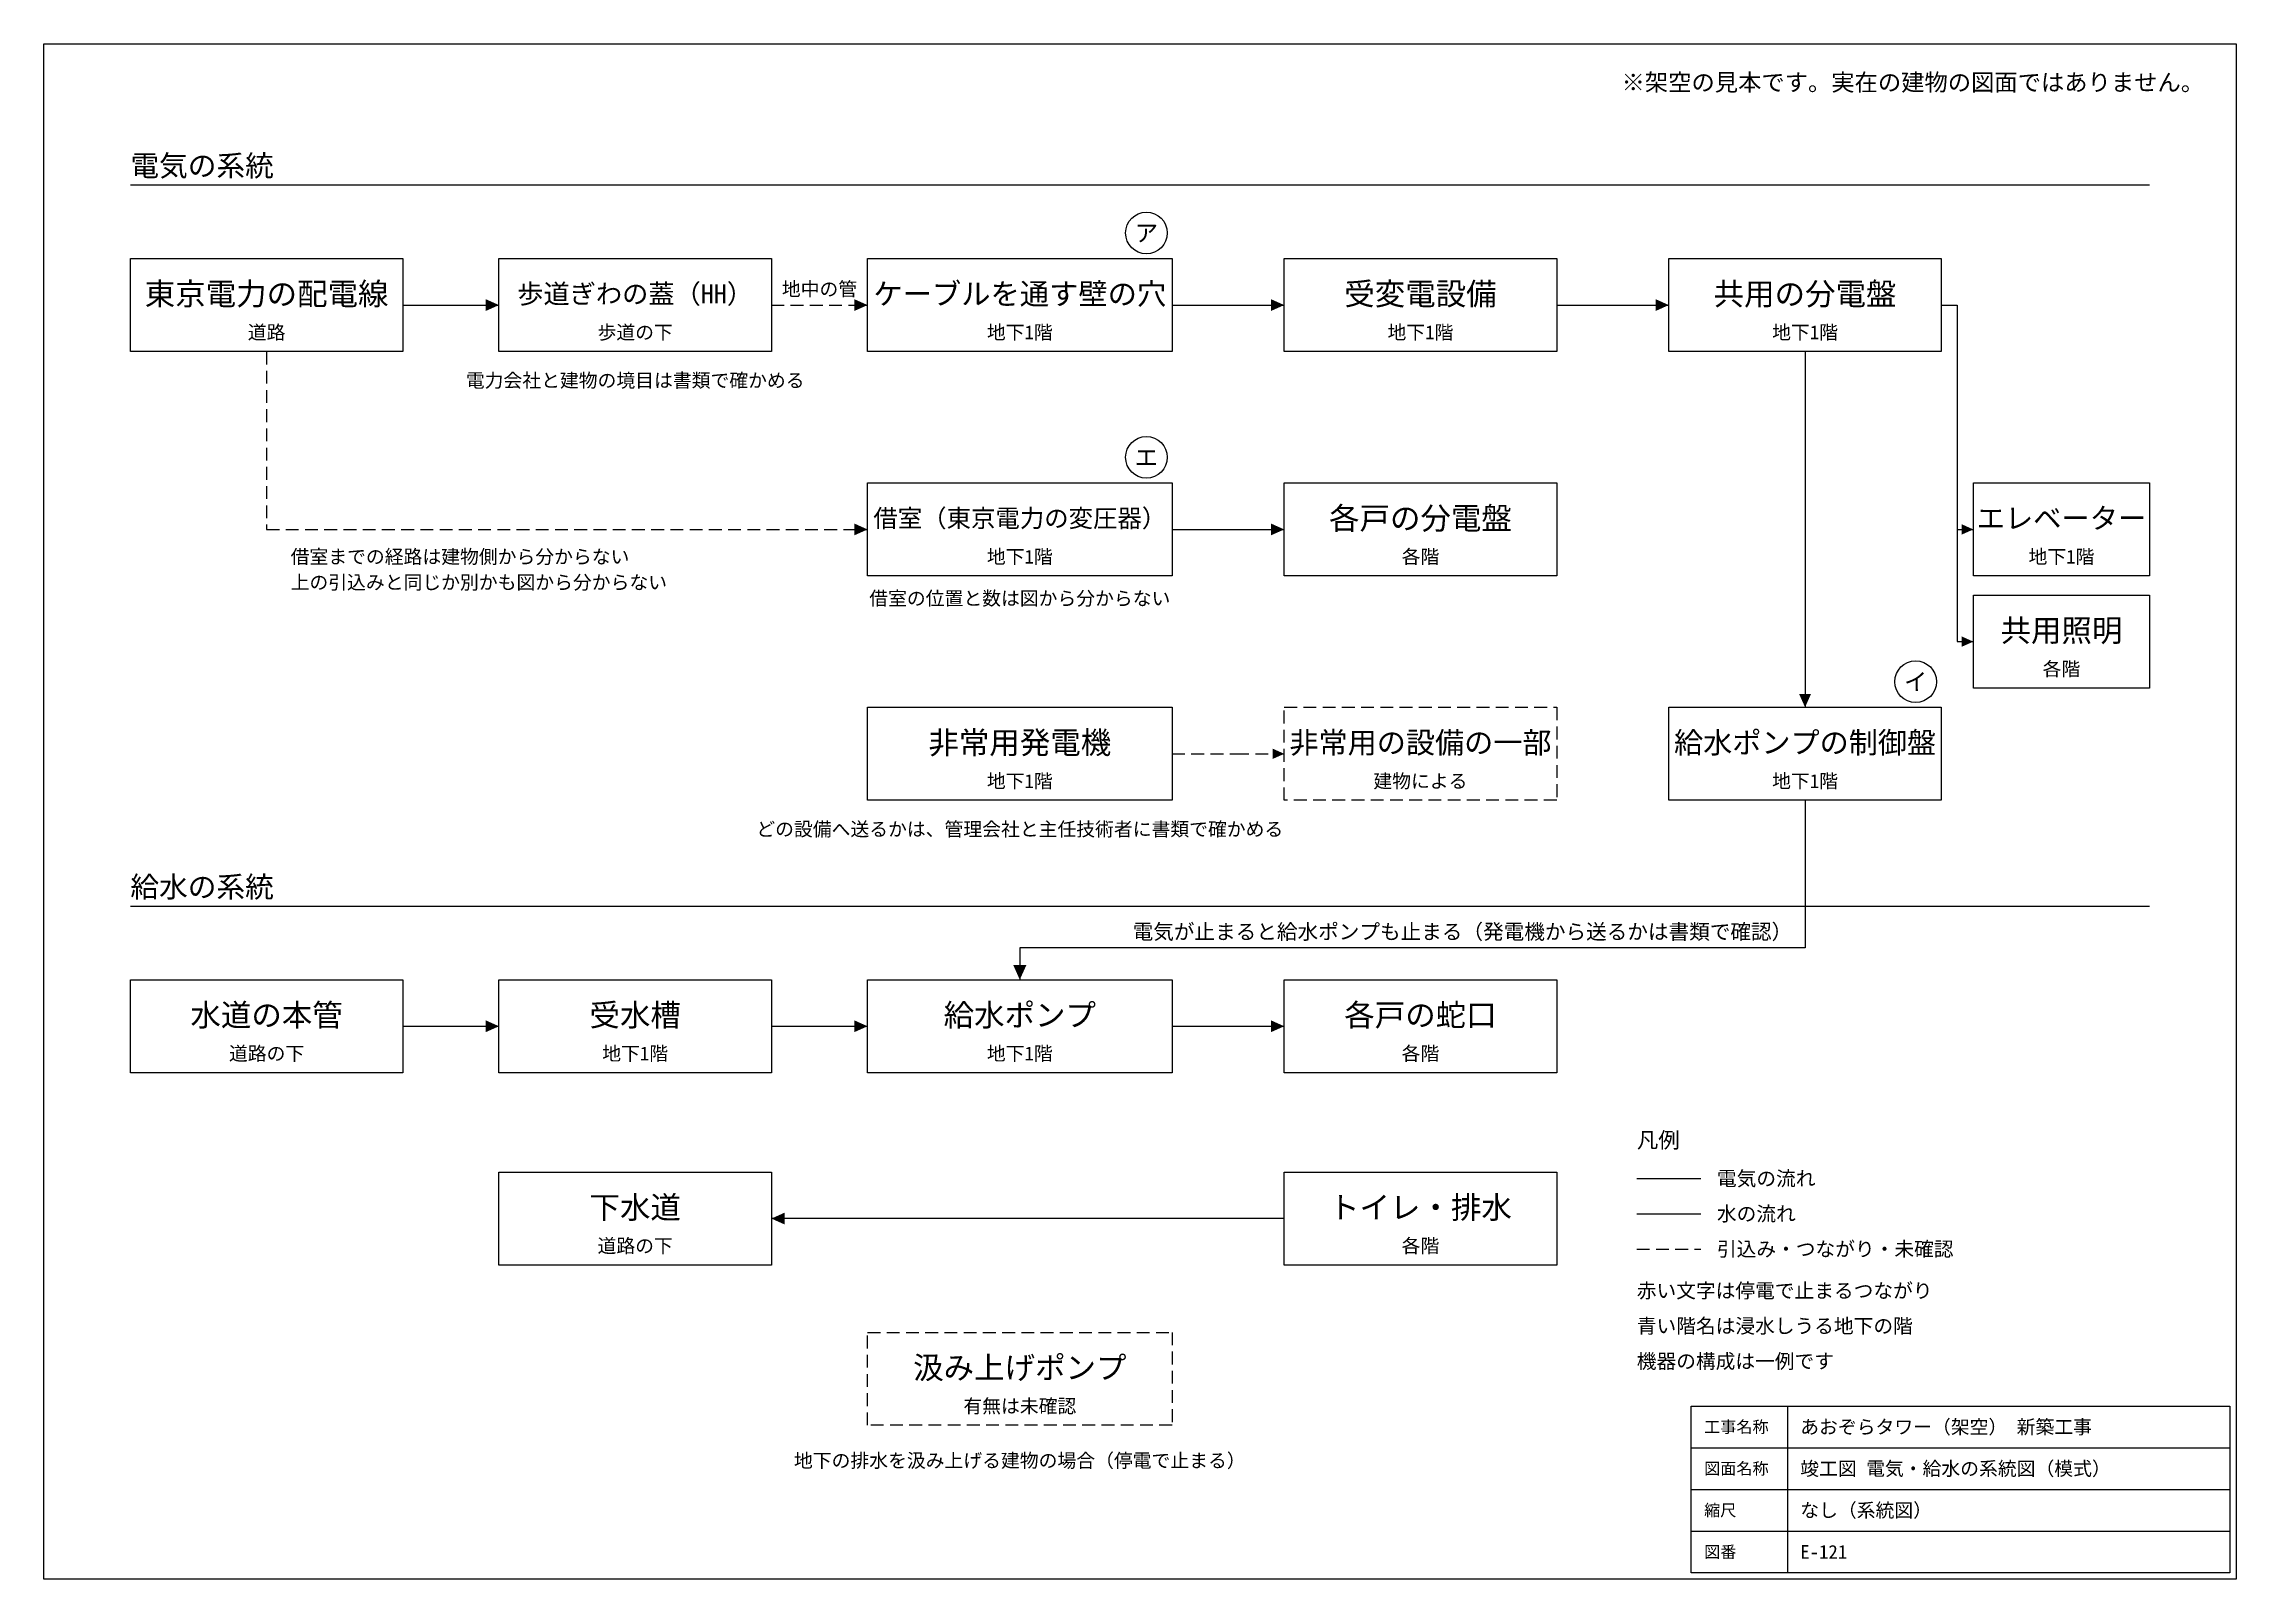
# Model space of a CAD drawing. Header units: millimetres. Extents: x 800 to 69200, y -48700 to -800.
import ezdxf
from ezdxf.enums import TextEntityAlignment as Align

# ---------------------------------------------------------------- set-up
doc = ezdxf.new("R2010")
doc.units = ezdxf.units.MM
doc.linetypes.add('DASHED', pattern=[600, 400, -200])
for name, color, linetype in [('図枠', 7, 'CONTINUOUS'), ('寸法', 5, 'CONTINUOUS'), ('引込', 5, 'DASHED'), ('文字', 7, 'CONTINUOUS'), ('水の入り道', 4, 'CONTINUOUS')]:
    doc.layers.add(name, color=color, linetype=linetype)
doc.styles.add('JP', font='msgothic.ttc')

msp = doc.modelspace()

# ---------------------------------------------------------------- linework, layer by layer
at = {"layer": '図枠'}
for p, q in [((3500, -5200), (66500, -5200)), ((12000, -8950), (15000, -8950)), ((14950, -8950), (15000, -8950)), ((36000, -8950), (39500, -8950)), ((39450, -8950), (39500, -8950)), ((48000, -8950), (51500, -8950)), ((51450, -8950), (51500, -8950)), ((60000, -8950), (60500, -8950)), ((60500, -8950), (60500, -15950)), ((60500, -8950), (60500, -19450)), ((55750, -10400), (55750, -21000)), ((36000, -15950), (39500, -15950)), ((39450, -15950), (39500, -15950)), ((60500, -15950), (61000, -15950)), ((60500, -19450), (61000, -19450)), ((55750, -21000), (55750, -21500)), ((55750, -24400), (55750, -29000)), ((55750, -29000), (31250, -29000)), ((31250, -29000), (31250, -30000)), ((50500, -36200), (52500, -36200)), ((55200, -43300), (55200, -48500)), ((52200, -44600), (69000, -44600)), ((52200, -45900), (69000, -45900)), ((52200, -47200), (69000, -47200))]:
    msp.add_line(p, q, dxfattribs=at)
for points in [[(800, -800), (69200, -800), (69200, -48700), (800, -48700)], [(3500, -7500), (12000, -7500), (12000, -10400), (3500, -10400)], [(15000, -7500), (23500, -7500), (23500, -10400), (15000, -10400)], [(26500, -7500), (36000, -7500), (36000, -10400), (26500, -10400)], [(39500, -7500), (48000, -7500), (48000, -10400), (39500, -10400)], [(51500, -7500), (60000, -7500), (60000, -10400), (51500, -10400)], [(26500, -14500), (36000, -14500), (36000, -17400), (26500, -17400)], [(39500, -14500), (48000, -14500), (48000, -17400), (39500, -17400)], [(61000, -14500), (66500, -14500), (66500, -17400), (61000, -17400)], [(61000, -18000), (66500, -18000), (66500, -20900), (61000, -20900)], [(26500, -21500), (36000, -21500), (36000, -24400), (26500, -24400)], [(51500, -21500), (60000, -21500), (60000, -24400), (51500, -24400)], [(3500, -30000), (12000, -30000), (12000, -32900), (3500, -32900)], [(15000, -30000), (23500, -30000), (23500, -32900), (15000, -32900)], [(26500, -30000), (36000, -30000), (36000, -32900), (26500, -32900)], [(39500, -30000), (48000, -30000), (48000, -32900), (39500, -32900)], [(15000, -36000), (23500, -36000), (23500, -38900), (15000, -38900)], [(39500, -36000), (48000, -36000), (48000, -38900), (39500, -38900)], [(52200, -43300), (69000, -43300), (69000, -48500), (52200, -48500)]]:
    msp.add_lwpolyline(points, close=True, dxfattribs=at)
for centre in [(35200, -6700), (35200, -13700), (59200, -20700)]:
    msp.add_circle(centre, 650, dxfattribs=at)
for points in [[(15000, -8950), (14589.11, -9133.49), (14589.11, -8766.51)], [(39500, -8950), (39089.11, -9133.49), (39089.11, -8766.51)], [(51500, -8950), (51089.11, -9133.49), (51089.11, -8766.51)], [(39500, -15950), (39089.11, -16133.49), (39089.11, -15766.51)], [(61000, -15950), (60634.76, -16113.1), (60634.76, -15786.9)], [(61000, -19450), (60634.76, -19613.1), (60634.76, -19286.9)], [(55750, -21500), (55566.51, -21089.11), (55933.49, -21089.11)], [(31250, -30000), (31046.12, -29543.46), (31453.88, -29543.46)]]:
    msp.add_solid(points, dxfattribs=at)
at = {"layer": '引込'}
for p, q in [((23500, -8950), (26500, -8950)), ((26450, -8950), (26500, -8950)), ((7750, -10400), (7750, -15950)), ((7750, -15950), (26500, -15950)), ((36000, -22950), (38000, -22950)), ((38000, -22950), (39500, -22950)), ((50500, -38400), (52500, -38400))]:
    msp.add_line(p, q, dxfattribs=at)
for points in [[(39500, -21500), (48000, -21500), (48000, -24400), (39500, -24400)], [(26500, -41000), (36000, -41000), (36000, -43900), (26500, -43900)]]:
    msp.add_lwpolyline(points, close=True, dxfattribs=at)
for points in [[(26500, -8950), (26089.11, -9133.49), (26089.11, -8766.51)], [(26500, -15950), (26089.11, -16133.49), (26089.11, -15766.51)], [(39500, -22950), (39134.76, -23113.1), (39134.76, -22786.9)]]:
    msp.add_solid(points, dxfattribs=at)
at = {"layer": '水の入り道'}
for p, q in [((3500, -27700), (66500, -27700)), ((12000, -31450), (15000, -31450)), ((14950, -31450), (15000, -31450)), ((23500, -31450), (26500, -31450)), ((26450, -31450), (26500, -31450)), ((36000, -31450), (39500, -31450)), ((39450, -31450), (39500, -31450)), ((39500, -37450), (23500, -37450)), ((50500, -37300), (52500, -37300))]:
    msp.add_line(p, q, dxfattribs=at)
for points in [[(15000, -31450), (14589.11, -31633.49), (14589.11, -31266.51)], [(26500, -31450), (26089.11, -31633.49), (26089.11, -31266.51)], [(39500, -31450), (39089.11, -31633.49), (39089.11, -31266.51)], [(23500, -37450), (23910.89, -37266.51), (23910.89, -37633.49)]]:
    msp.add_solid(points, dxfattribs=at)

# ---------------------------------------------------------------- texts
at = {"layer": '寸法', "style": 'JP'}
for s, p in [('地中の管', (25000, -8450)), ('電力会社と建物の境目は書類で確かめる', (19250, -11300)), ('借室の位置と数は図から分からない', (31250, -18100)), ('どの設備へ送るかは、管理会社と主任技術者に書類で確かめる', (31250, -25300)), ('地下の排水を汲み上げる建物の場合（停電で止まる）', (31250, -45000))]:
    msp.add_text(s, height=430.5, dxfattribs=at).set_placement(p, align=Align.MIDDLE_CENTER)
for s, p in [('借室までの経路は建物側から分からない', (8500, -16800)), ('上の引込みと同じか別かも図から分からない', (8500, -17600))]:
    msp.add_text(s, height=430.5, dxfattribs=at).set_placement(p, align=Align.MIDDLE_LEFT)
at = {"layer": '文字', "style": 'JP'}
for s, height, p in [('※架空の見本です。実在の建物の図面ではありません。', 533, (68200, -2000)), ('電気が止まると給水ポンプも止まる（発電機から送るかは書類で確認）', 471.5, (55350, -28500))]:
    msp.add_text(s, height=height, dxfattribs=at).set_placement(p, align=Align.MIDDLE_RIGHT)
for s, height, p in [('電気の系統', 656, (3500, -4600)), ('給水の系統', 656, (3500, -27100)), ('凡例', 492, (50500, -35000)), ('電気の流れ', 451, (53000, -36200)), ('水の流れ', 451, (53000, -37300)), ('引込み・つながり・未確認', 451, (53000, -38400)), ('赤い文字は停電で止まるつながり', 451, (50500, -39700)), ('青い階名は浸水しうる地下の階', 451, (50500, -40800)), ('機器の構成は一例です', 451, (50500, -41900)), ('工事名称', 369, (52600, -43950)), ('あおぞらタワー（架空） 新築工事', 430.5, (55600, -43950)), ('図面名称', 369, (52600, -45250)), ('竣工図 電気・給水の系統図（模式）', 430.5, (55600, -45250)), ('縮尺', 369, (52600, -46550)), ('なし（系統図）', 430.5, (55600, -46550)), ('図番', 369, (52600, -47850)), ('E-121', 430.5, (55600, -47850))]:
    msp.add_text(s, height=height, dxfattribs=at).set_placement(p, align=Align.MIDDLE_LEFT)
for s, height, p in [('ア', 533, (35200, -6700)), ('東京電力の配電線', 697, (7750, -8600)), ('歩道ぎわの蓋（HH）', 599.4, (19250, -8600)), ('ケーブルを通す壁の穴', 669.9, (31250, -8600)), ('受変電設備', 697, (43750, -8600)), ('共用の分電盤', 697, (55750, -8600)), ('道路', 430.5, (7750, -9800)), ('歩道の下', 430.5, (19250, -9800)), ('地下1階', 430.5, (31250, -9800)), ('地下1階', 430.5, (43750, -9800)), ('地下1階', 430.5, (55750, -9800)), ('エ', 533, (35200, -13700)), ('借室（東京電力の変圧器）', 558.3, (31250, -15600)), ('各戸の分電盤', 697, (43750, -15600)), ('エレベーター', 646.4, (63750, -15600)), ('地下1階', 430.5, (31250, -16800)), ('各階', 430.5, (43750, -16800)), ('地下1階', 430.5, (63750, -16800)), ('共用照明', 697, (63750, -19100)), ('イ', 533, (59200, -20700)), ('各階', 430.5, (63750, -20300)), ('非常用発電機', 697, (31250, -22600)), ('非常用の設備の一部', 666, (43750, -22600)), ('給水ポンプの制御盤', 666, (55750, -22600)), ('地下1階', 430.5, (31250, -23800)), ('建物による', 430.5, (43750, -23800)), ('地下1階', 430.5, (55750, -23800)), ('水道の本管', 697, (7750, -31100)), ('受水槽', 697, (19250, -31100)), ('給水ポンプ', 697, (31250, -31100)), ('各戸の蛇口', 697, (43750, -31100)), ('道路の下', 430.5, (7750, -32300)), ('地下1階', 430.5, (19250, -32300)), ('地下1階', 430.5, (31250, -32300)), ('各階', 430.5, (43750, -32300)), ('下水道', 697, (19250, -37100)), ('トイレ・排水', 697, (43750, -37100)), ('道路の下', 430.5, (19250, -38300)), ('各階', 430.5, (43750, -38300)), ('汲み上げポンプ', 697, (31250, -42100)), ('有無は未確認', 430.5, (31250, -43300))]:
    msp.add_text(s, height=height, dxfattribs=at).set_placement(p, align=Align.MIDDLE_CENTER)

doc.saveas('drawing.dxf')
